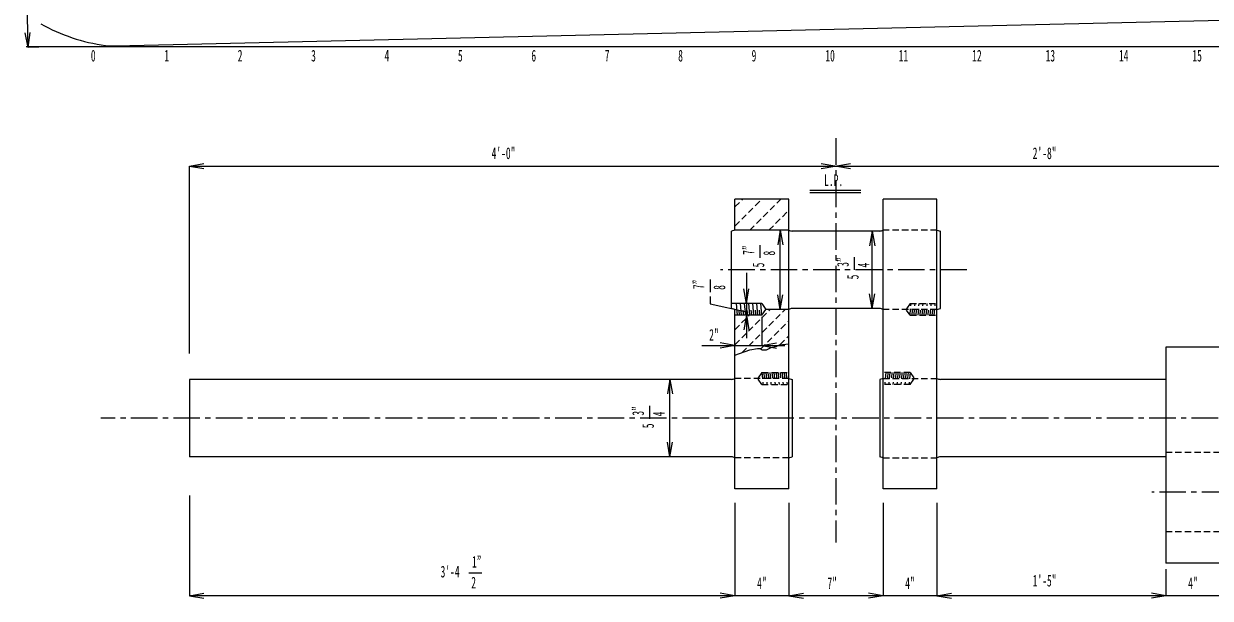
# Model space of a CAD drawing. Units: millimetres, scale not verified, with parts at other scales. Extents: x -4089 to 4089, y -2931 to 2931.
# Drawn here: x -2767 to -530, y -235 to 847 of the extents above; entities that cross this region are included whole.
import ezdxf
from ezdxf.enums import TextEntityAlignment as Align

# ---------------------------------------------------------------- set-up
doc = ezdxf.new("R2010")
doc.units = ezdxf.units.MM
doc.header["$LTSCALE"] = 10
doc.linetypes.add('CHAIN1', pattern=[8, 5, -1, 1, -1])
doc.linetypes.add('DASHED1', pattern=[1.8, 1.2, -0.6])
for name, color, linetype, lineweight in [('0-0_0', 3, 'Continuous', 18), ('0-1_芯', 4, 'CHAIN1', 18), ('0-2_寸法', 2, 'Continuous', 18), ('1-0', 3, 'Continuous', 18), ('1-2', 2, 'Continuous', 18)]:
    doc.layers.add(name, color=color, linetype=linetype, lineweight=lineweight)
doc.styles.add('ＭＳ ゴシック', font='')
doc.styles.get('ＭＳ ゴシック').set_extended_font_data('MS Gothic')

msp = doc.modelspace()

# ---------------------------------------------------------------- linework, layer by layer
at = {"layer": '0-0_0', "linetype": 'DASHED1'}
for p, q in [((-1425.98, 466.33), (-1375.05, 517.26)), ((-1425.98, 502.25), (-1410.97, 517.26)), ((-1397.86, 458.53), (-1339.13, 517.26)), ((-1361.94, 458.53), (-1324.38, 496.09)), ((-1326.01, 458.53), (-1324.38, 460.17)), ((-1425.98, 242.79), (-1359.49, 309.28)), ((-1425.98, 271.07), (-1398.9, 298.16)), ((-1412.76, 227.73), (-1331.2, 309.28)), ((-1377.42, 234.78), (-1324.38, 287.82)), ((-1341.06, 242.85), (-1324.38, 259.54))]:
    msp.add_line(p, q, dxfattribs=at)
at = {"layer": '0-0_0'}
for p, q in [((-1324.38, 517.26), (-1425.98, 517.26)), ((-1425.98, 458.53), (-1425.98, 517.26)), ((-1324.38, -28.84), (-1324.38, 517.26)), ((-1044.98, 517.26), (-1146.58, 517.26)), ((-1044.98, -28.84), (-1044.98, 517.26)), ((-1425.98, 458.53), (-1432.33, 456.93)), ((-1432.33, 310.88), (-1432.33, 456.93)), ((-1324.38, 458.53), (-1425.98, 458.53)), ((-1152.93, 456.93), (-1318.03, 456.93)), ((-1044.98, 458.53), (-1038.63, 456.93)), ((-1038.63, 310.88), (-1038.63, 456.93)), ((-1375.18, 320.41), (-1432.33, 320.41)), ((-1420.9, 298.16), (-1422.85, 320.41)), ((-1413.28, 298.16), (-1415.23, 320.41)), ((-1405.66, 298.16), (-1407.61, 320.41)), ((-1398.04, 298.16), (-1399.99, 320.41)), ((-1390.42, 298.16), (-1392.37, 320.41)), ((-1382.8, 298.16), (-1384.75, 320.41)), ((-1375.18, 298.16), (-1377.13, 320.41)), ((-1375.18, 320.41), (-1367.39, 309.28)), ((-1425.98, 309.28), (-1432.33, 310.88)), ((-1425.98, -28.84), (-1425.98, 309.28)), ((-1375.18, 298.16), (-1425.98, 298.16)), ((-1417.09, 298.16), (-1417.94, 307.82)), ((-1409.47, 298.16), (-1410.32, 307.82)), ((-1401.85, 298.16), (-1402.7, 307.82)), ((-1394.23, 298.16), (-1395.08, 307.82)), ((-1386.61, 298.16), (-1387.46, 307.82)), ((-1378.99, 298.16), (-1379.84, 307.82)), ((-1375.18, 298.16), (-1367.39, 309.28)), ((-1324.38, 309.28), (-1367.39, 309.28)), ((-1152.93, 310.88), (-1318.03, 310.88)), ((-1044.98, 309.28), (-1038.63, 310.88)), ((-1425.98, 222.8), (-1397.66, 233.35)), ((-1397.66, 233.35), (-1383.63, 235.45)), ((-1383.63, 235.45), (-1378.64, 235.45)), ((-1378.64, 235.45), (-1374.58, 233.22)), ((-1374.58, 233.22), (-1366.45, 233.22)), ((-1366.45, 233.22), (-1357.79, 237.28)), ((-1357.79, 237.28), (-1346.77, 239.77)), ((-1346.77, 239.77), (-1341.92, 242.79)), ((-1341.92, 242.79), (-1324.38, 244.21)), ((-1324.38, 179.13), (-1318.03, 177.53)), ((-1146.58, 179.13), (-1152.93, 177.53)), ((-2454.68, 177.53), (-2454.68, 31.48)), ((-1432.33, 177.53), (-2454.68, 177.53)), ((-1318.03, 177.53), (-1318.03, 31.48)), ((-1152.93, 177.53), (-1152.93, 31.48)), ((-613.18, 177.53), (-1038.63, 177.53)), ((-1432.33, 31.48), (-2454.68, 31.48)), ((-1324.38, 29.88), (-1318.03, 31.48)), ((-1146.58, 29.88), (-1152.93, 31.48)), ((-613.18, 31.48), (-1038.63, 31.48)), ((-1324.38, -28.84), (-1425.98, -28.84)), ((-511.58, -168.54), (-613.18, -168.54))]:
    msp.add_line(p, q, dxfattribs=at)
at = {"layer": '0-0_0', "color": 1, "linetype": 'DASHED1'}
for p, q in [((-1044.98, 458.53), (-1146.58, 458.53)), ((-1095.78, 320.41), (-1103.57, 309.28)), ((-1095.78, 298.16), (-1093.83, 320.41)), ((-1095.78, 320.41), (-1044.98, 320.41)), ((-1088.16, 298.16), (-1086.21, 320.41)), ((-1080.54, 298.16), (-1078.59, 320.41)), ((-1072.92, 298.16), (-1070.97, 320.41)), ((-1065.3, 298.16), (-1063.35, 320.41)), ((-1057.68, 298.16), (-1055.73, 320.41)), ((-1050.06, 298.16), (-1048.11, 320.41)), ((-1044.98, 309.28), (-1146.58, 309.28)), ((-1095.78, 298.16), (-1103.57, 309.28)), ((-1095.78, 298.16), (-1044.98, 298.16)), ((-1091.97, 298.16), (-1091.13, 307.82)), ((-1084.35, 298.16), (-1083.51, 307.82)), ((-1076.73, 298.16), (-1075.89, 307.82)), ((-1069.11, 298.16), (-1068.27, 307.82)), ((-1061.49, 298.16), (-1060.65, 307.82)), ((-1053.87, 298.16), (-1053.03, 307.82)), ((-1324.38, 179.13), (-1425.98, 179.13)), ((-1375.18, 190.26), (-1382.97, 179.13)), ((-1375.18, 168.01), (-1382.97, 179.13)), ((-1375.18, 190.26), (-1373.23, 168.01)), ((-1375.18, 190.26), (-1324.38, 190.26)), ((-1371.37, 190.26), (-1370.53, 180.6)), ((-1367.56, 190.26), (-1365.61, 168.01)), ((-1363.75, 190.26), (-1362.91, 180.6)), ((-1359.94, 190.26), (-1357.99, 168.01)), ((-1356.13, 190.26), (-1355.29, 180.6)), ((-1352.32, 190.26), (-1350.37, 168.01)), ((-1348.51, 190.26), (-1347.67, 180.6)), ((-1344.7, 190.26), (-1342.75, 168.01)), ((-1340.89, 190.26), (-1340.05, 180.6)), ((-1337.08, 190.26), (-1335.13, 168.01)), ((-1333.27, 190.26), (-1332.43, 180.6)), ((-1329.46, 190.26), (-1327.51, 168.01)), ((-1095.78, 190.26), (-1146.58, 190.26)), ((-1146.58, 179.13), (-1044.98, 179.13)), ((-1141.5, 190.26), (-1143.45, 168.01)), ((-1137.69, 190.26), (-1138.54, 180.6)), ((-1133.88, 190.26), (-1135.83, 168.01)), ((-1130.07, 190.26), (-1130.92, 180.6)), ((-1126.26, 190.26), (-1128.21, 168.01)), ((-1122.45, 190.26), (-1123.3, 180.6)), ((-1118.64, 190.26), (-1120.59, 168.01)), ((-1114.83, 190.26), (-1115.68, 180.6)), ((-1111.02, 190.26), (-1112.97, 168.01)), ((-1107.21, 190.26), (-1108.06, 180.6)), ((-1103.4, 190.26), (-1105.35, 168.01)), ((-1099.59, 190.26), (-1100.44, 180.6)), ((-1095.78, 190.26), (-1097.73, 168.01)), ((-1095.78, 190.26), (-1087.99, 179.13)), ((-1095.78, 168.01), (-1087.99, 179.13)), ((-1375.18, 168.01), (-1324.38, 168.01)), ((-1095.78, 168.01), (-1146.58, 168.01)), ((-1324.38, 29.88), (-1425.98, 29.88)), ((-1146.58, 29.88), (-1044.98, 29.88)), ((-511.58, 39.43), (-613.18, 39.43)), ((-511.58, -109.82), (-613.18, -109.82))]:
    msp.add_line(p, q, dxfattribs=at)
at = {"layer": '0-0_0'}
for points in [[(-1044.98, -28.84), (-1146.58, -28.84), (-1146.58, 517.26)], [(-511.58, 237.86), (-613.18, 237.86), (-613.18, -168.54)]]:
    msp.add_lwpolyline(points, dxfattribs=at)
for centre, radius, start, end in [((-1317.84, 471.09), 14.16, 242.48302, 269.22889), ((-1153.44, 472.37), 15.45, 271.90531, 296.38278), ((-1317.84, 296.73), 14.16, 90.77111, 117.51698), ((-1153.44, 295.45), 15.45, 63.61722, 88.09469), ((-1432.84, 192.97), 15.45, 271.90531, 296.38278), ((-1038.12, 192.97), 15.45, 243.61722, 268.09469), ((-1432.84, 16.05), 15.45, 63.61722, 88.09469), ((-1038.12, 16.05), 15.45, 91.90531, 116.38278)]:
    msp.add_arc(centre, radius, start, end, dxfattribs=at)
at = {"layer": '0-1_芯'}
for p, q in [((-1235.48, 631.67), (-1235.48, -129.84)), ((-988.46, 383.91), (-1452.9, 383.91)), ((2045.22, 104.51), (-2621.8, 104.51)), ((-175.66, -35.19), (-640.1, -35.19))]:
    msp.add_line(p, q, dxfattribs=at)
at = {"layer": '0-2_寸法'}
for p, q in [((-2454.68, 579.38), (-2427.11, 584.25)), ((-1263.06, 584.25), (-1207.91, 574.52)), ((-1263.06, 574.52), (-1207.91, 584.25)), ((-2454.68, 579.38), (-2427.11, 574.52)), ((-2454.68, 579.38), (1101.32, 579.38)), ((-2454.68, 225.94), (-2454.68, 579.38)), ((-1284.69, 533.91), (-1188.44, 533.91)), ((-1284.69, 529.34), (-1188.44, 529.34)), ((-1340.37, 458.53), (-1345.23, 430.96)), ((-1340.37, 458.53), (-1335.51, 430.96)), ((-1340.37, 309.28), (-1340.37, 458.53)), ((-1167.21, 456.93), (-1172.08, 429.36)), ((-1167.21, 456.93), (-1162.35, 429.36)), ((-1167.21, 310.88), (-1167.21, 456.93)), ((-1378.99, 430.47), (-1378.99, 406.36)), ((-1200.96, 407.9), (-1200.96, 383.79)), ((-1472.9, 365.86), (-1472.9, 341.75)), ((-1404.39, 377.9), (-1404.39, 255.33)), ((-1404.39, 320.41), (-1409.25, 347.98)), ((-1404.39, 320.41), (-1399.53, 347.98)), ((-1340.37, 309.28), (-1345.23, 336.86)), ((-1340.37, 309.28), (-1335.51, 336.86)), ((-1167.21, 310.88), (-1172.08, 338.46)), ((-1167.21, 310.88), (-1162.35, 338.46)), ((-1404.39, 298.16), (-1409.25, 270.58)), ((-1404.39, 298.16), (-1399.53, 270.58)), ((-1375.18, 295.62), (-1375.18, 241.34)), ((-1425.98, 241.34), (-1453.56, 246.21)), ((-1375.18, 241.34), (-1347.61, 246.21)), ((-1488.64, 241.34), (-1331.88, 241.34)), ((-1425.98, 241.34), (-1453.56, 236.48)), ((-1375.18, 241.34), (-1347.61, 236.48)), ((-1548.4, 177.53), (-1553.27, 149.96)), ((-1548.4, 177.53), (-1543.54, 149.96)), ((-1548.4, 31.48), (-1548.4, 177.53)), ((-1587.1, 127.49), (-1587.1, 103.38)), ((-1548.4, 31.48), (-1553.27, 59.06)), ((-1548.4, 31.48), (-1543.54, 59.06)), ((-2454.68, -41.04), (-2454.68, -230.02)), ((-1425.98, -55.07), (-1425.98, -230.02)), ((-1324.38, -55.07), (-1324.38, -230.02)), ((-1146.58, -55.07), (-1146.58, -230.02)), ((-1044.98, -55.07), (-1044.98, -230.02)), ((-1903.5, -187.75), (-1927.61, -187.75)), ((-613.18, -179.87), (-613.18, -230.02)), ((-2454.68, -230.02), (-2427.11, -225.16)), ((-2454.68, -230.02), (-2427.11, -234.88)), ((1101.32, -230.02), (-2454.68, -230.02)), ((-1425.98, -230.02), (-1453.56, -225.16)), ((-1425.98, -230.02), (-1453.56, -234.88)), ((-1324.38, -230.02), (-1296.81, -225.16)), ((-1324.38, -230.02), (-1296.81, -234.88)), ((-1146.58, -230.02), (-1174.16, -225.16)), ((-1146.58, -230.02), (-1174.16, -234.88)), ((-1044.98, -230.02), (-1017.41, -225.16)), ((-1044.98, -230.02), (-1017.41, -234.88)), ((-613.18, -230.02), (-640.76, -225.16)), ((-613.18, -230.02), (-640.76, -234.88))]:
    msp.add_line(p, q, dxfattribs=at)
msp.add_lwpolyline([(-1472.92, 333.93), (-1472.92, 320.03), (-1404.39, 304.9)], dxfattribs=at)
at = {"layer": '1-0'}
for p, q in [((-2593.79, 805.67), (2230.08, 917.29)), ((2256.09, 803.95), (-2762.57, 803.95))]:
    msp.add_line(p, q, dxfattribs=at)
for centre, radius, start, end in [((-2570.12, 1137.27), 333.33, 240.38605, 262.64613), ((-2596.53, 932.64), 127, 262.64613, 271.23498)]:
    msp.add_arc(centre, radius, start, end, dxfattribs=at)
at = {"layer": '1-2'}
for q in [(-2764.29, 830.48), (-2754.57, 830.69)]:
    msp.add_line((-2758.83, 803.01), q, dxfattribs=at)
msp.add_lwpolyline([(-2718.03, 803.89), (-2758.83, 803.01), (-2767.02, 1183.02)], dxfattribs=at)

# ---------------------------------------------------------------- texts
at = {"layer": '0-2_寸法', "style": 'ＭＳ ゴシック', "width": 0.6}
for s, p in [('4\'-0"', (-1884.82, 585.99)), ('2\'-8"', (-864.48, 585.99)), ('L.P.', (-1257.7, 535.15)), ('2"', (-1474.49, 243.77)), ('1”', (-1921.84, -183.91)), ("3'-4", (-1981.02, -202.28)), ('2', (-1923.19, -222.92)), ('4"', (-1384.17, -224.16)), ('7"', (-1251.52, -224.16)), ('4"', (-1104.91, -224.16)), ('1\'-5"', (-864.48, -219.32)), ('4"', (-571.37, -224.16))]:
    msp.add_text(s, height=21.99, dxfattribs=at).set_placement(p, align=Align.BOTTOM_LEFT)
for s, p in [('7”', (-1382.83, 412.12)), ('8', (-1343.82, 410.77)), ('3”', (-1204.8, 389.55)), ('5', (-1364.11, 388.45)), ('4', (-1165.79, 388.2)), ('7”', (-1476.74, 347.52)), ('5', (-1186.08, 365.88)), ('8', (-1437.73, 346.17)), ('3”', (-1590.94, 109.15)), ('4', (-1551.93, 107.8)), ('5', (-1572.22, 85.48))]:
    msp.add_text(s, height=21.99, rotation=90, dxfattribs=at).set_placement(p, align=Align.BOTTOM_LEFT)
at = {"layer": '1-2', "style": 'ＭＳ ゴシック', "width": 0.6}
for s, p in [('0', (-2640.42, 769.8)), ('1', (-2501.99, 769.8)), ('2', (-2363.56, 769.8)), ('3', (-2225.13, 769.8)), ('4', (-2086.7, 769.8)), ('5', (-1948.27, 769.8)), ('6', (-1809.84, 769.8)), ('7', (-1671.41, 769.8)), ('8', (-1532.98, 769.8)), ('9', (-1394.55, 769.8)), ('10', (-1255.51, 769.8)), ('11', (-1117.08, 769.8)), ('12', (-978.65, 769.8)), ('13', (-840.22, 769.8)), ('14', (-701.79, 769.8)), ('15', (-563.36, 769.8))]:
    msp.add_text(s, height=21.99, dxfattribs=at).set_placement(p, align=Align.BOTTOM_LEFT)

doc.saveas('drawing.dxf')
